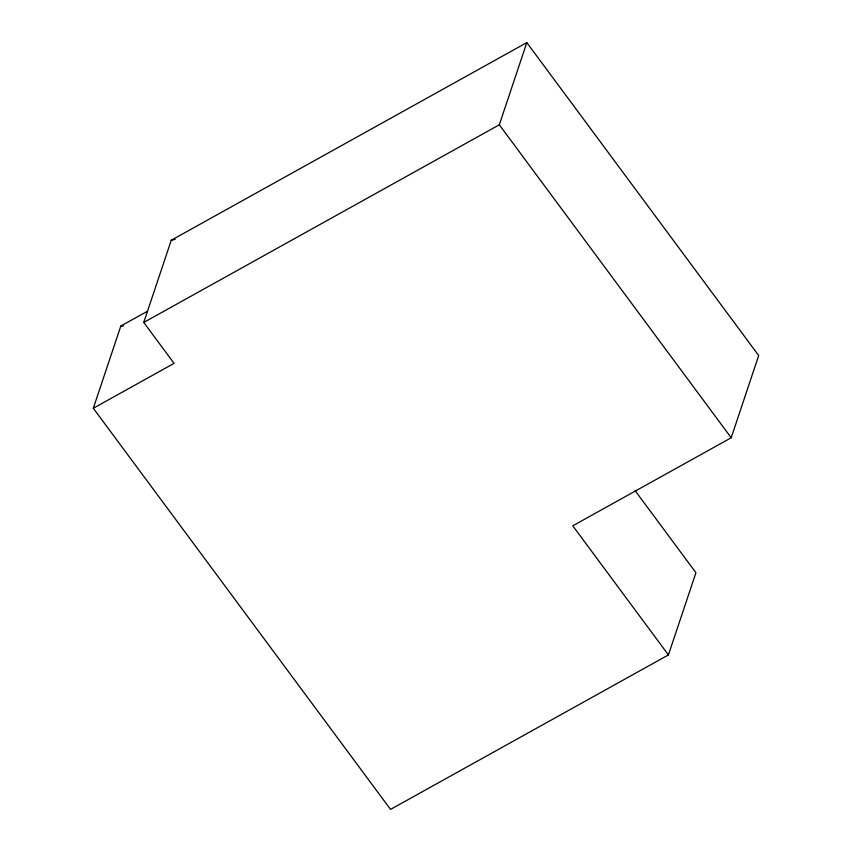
<?xml version="1.0" encoding="UTF-8"?>
<svg xmlns="http://www.w3.org/2000/svg" width="852" height="852" viewBox="0 0 852 852"><rect width="100%" height="100%" fill="white"/><g stroke="black" fill="none" stroke-linecap="round" stroke-linejoin="round"><path stroke-width="1.28" d="M635.059 490.571L695.935 572.725L668.426 654.922L390.535 809.4L93.305 408.257L120.803 326.05L147.343 311.3M93.305 408.257L174.074 363.357L143.764 322.45L171.263 240.243L526.813 42.6L758.695 355.55L731.197 437.758L572.768 525.822L668.426 654.922M143.764 322.45L499.315 124.797L526.813 42.6M171.263 240.243L175.161 239.369M120.803 326.05L123.465 325.986M499.315 124.797L731.197 437.758"/></g></svg>
